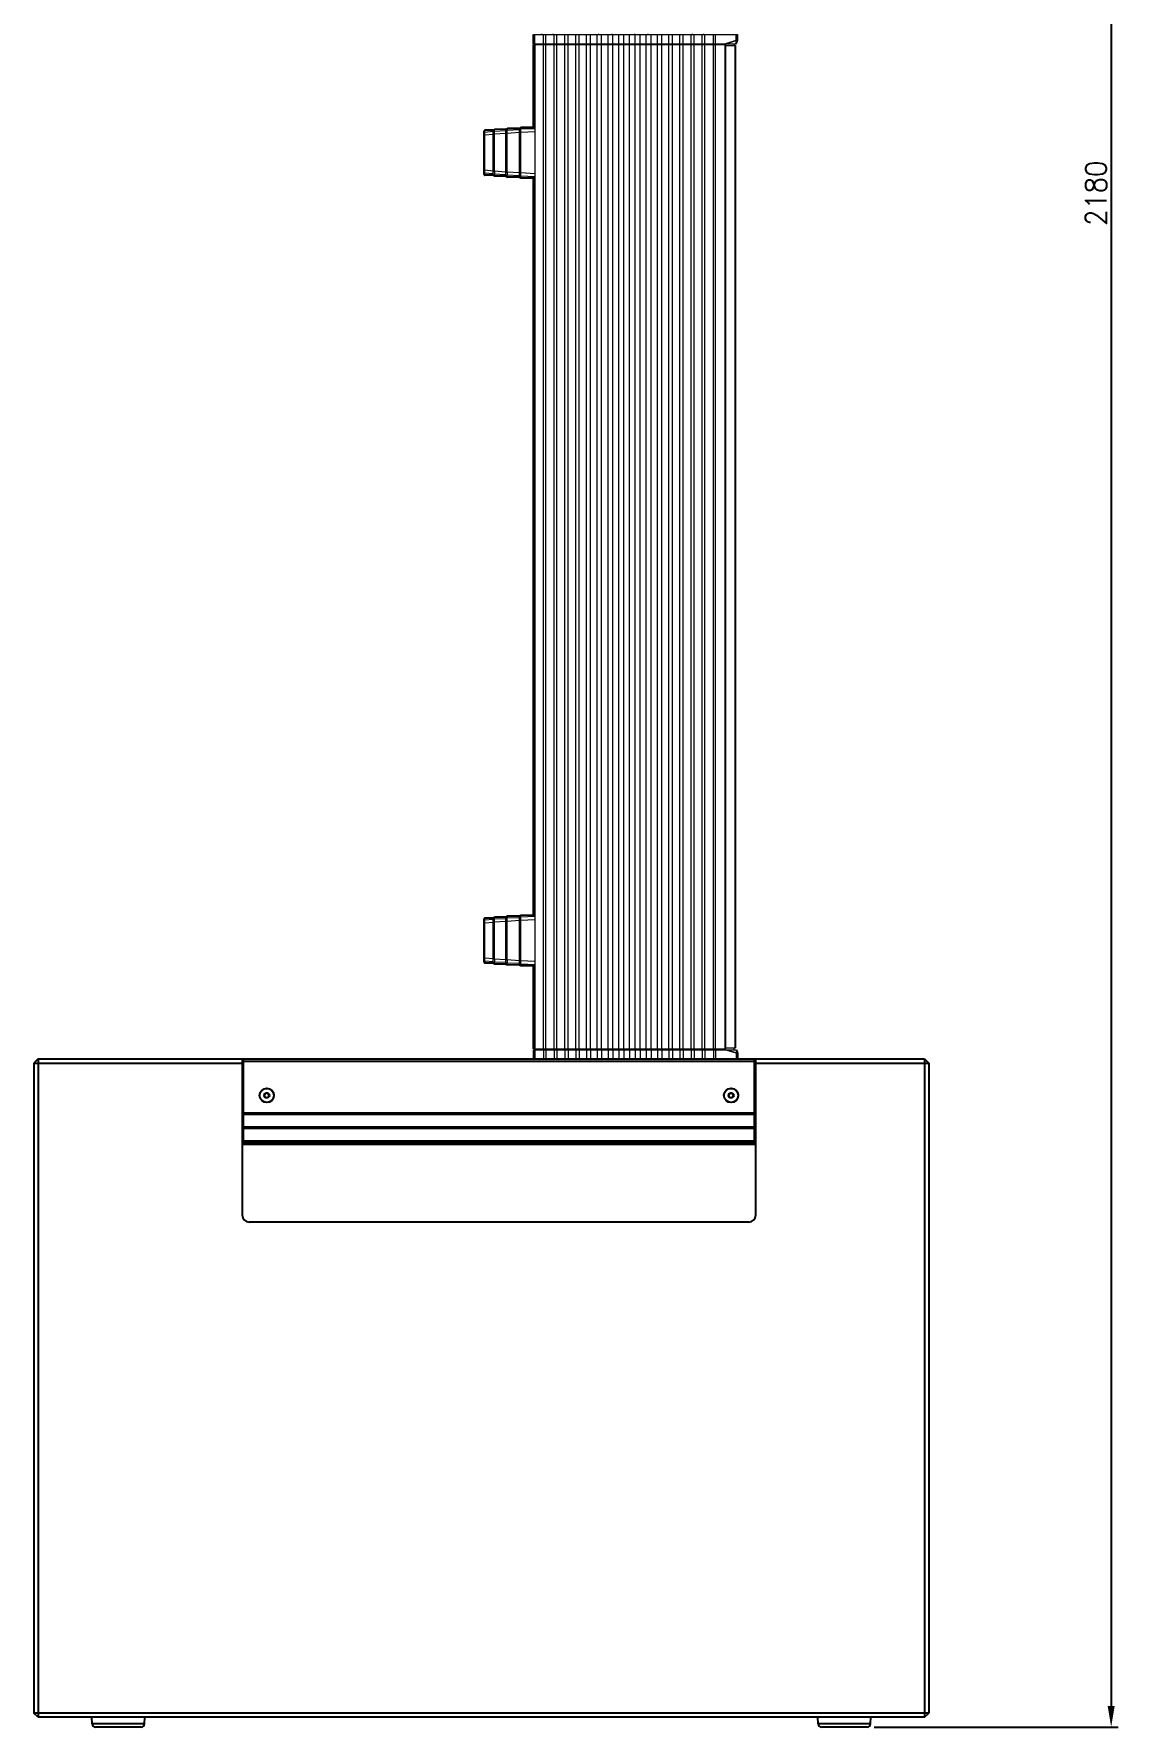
# Model space of a CAD drawing. Header units: millimetres. Extents: x 208114 to 212367, y 170574 to 176275.
# Drawn here: x 209425 to 210196, y 173259 to 174462 of the extents above; entities that cross this region are included whole.
import ezdxf

# ---------------------------------------------------------------- set-up
doc = ezdxf.new("R2010")
doc.units = ezdxf.units.MM
doc.header["$LTSCALE"] = 10
doc.header["$PDMODE"] = 3
doc.header["$PDSIZE"] = 10
doc.layers.add('3', color=3, linetype='Continuous')
doc.layers.add('标注', color=251, linetype='Continuous', lineweight=9)
doc.styles.add('ROMANS', font='romans.shx', dxfattribs={"width": 0.9, "bigfont": 'whgtxt.shx'})
doc.dimstyles.new('아름텍', dxfattribs={"dimscale": 5, "dimtxt": 3, "dimasz": 3, "dimexe": 1, "dimexo": 1, "dimtad": 1, "dimdec": 0, "dimdsep": 46, "dimtxsty": 'ROMANS', "dimcen": 0, "dimclrd": 254, "dimclre": 254, "dimclrt": 9, "dimadec": 0, "dimazin": 0, "dimtfac": 1, "dimtdec": 0, "dimtmove": 0, "dimatfit": 3, "dimfxl": 2, "dimarcsym": 0})

# ---------------------------------------------------------------- blocks, each defined once
blk = doc.blocks.new('*D5')
at = {"layer": '3', "color": 254, "lineweight": -2, "transparency": 16777216}
for p, q in [((209886.7, 175439.2), (210195.8, 175439.2)), ((210190.8, 175424.2), (210190.8, 173273.8)), ((210022.3, 173258.8), (210195.8, 173258.8))]:
    blk.add_line(p, q, dxfattribs=at)
at = {"layer": '3', "color": 254, "transparency": 16777216}
for points in [[(210188.3, 175424.2), (210193.3, 175424.2), (210190.8, 175439.2)], [(210188.3, 173273.8), (210193.3, 173273.8), (210190.8, 173258.8)]]:
    blk.add_solid(points, dxfattribs=at)
at = {"layer": 'Defpoints', "color": 0, "transparency": 16777216}
for p in [(209881.7, 175439.2), (210017.3, 173258.8), (210190.8, 173258.8)]:
    blk.add_point(p, dxfattribs=at)
at = {"layer": '3', "color": 9, "transparency": 16777216, "insert": (210180.1, 174349), "char_height": 15, "attachment_point": 5, "rotation": 90, "style": 'ROMANS'}
blk.add_mtext('2180', dxfattribs=at)

msp = doc.modelspace()

# ---------------------------------------------------------------- linework, layer by layer
for p, q in [((209780.2, 174455.3), (209780.2, 174461.8)), ((209925.2, 174457.8), (209925.2, 174461.8)), ((209780.2, 174395.8), (209780.2, 174454.8)), ((209923.7, 173741.5), (209923.7, 174454)), ((209924.4, 174455.3), (209925.2, 174457.8)), ((209745.2, 174362.3), (209745.2, 174393.3)), ((209751.5, 174393.8), (209745.6, 174393.8)), ((209751.5, 174393.8), (209752.5, 174394.4)), ((209760.7, 174394.5), (209752.5, 174394.4)), ((209752.5, 174394.4), (209752.5, 174394.4)), ((209760.7, 174394.5), (209761.7, 174395.1)), ((209761.7, 174395.1), (209761.7, 174395.1)), ((209770.3, 174395.1), (209761.7, 174395.1)), ((209771.2, 174395.7), (209770.3, 174395.1)), ((209781.2, 174395.8), (209771.2, 174395.7)), ((209751.5, 174361.8), (209745.6, 174361.8)), ((209751.5, 174361.8), (209752.5, 174361.1)), ((209760.7, 174361.1), (209752.5, 174361.1)), ((209752.5, 174361.1), (209752.5, 174361.1)), ((209760.7, 174361.1), (209761.7, 174360.5)), ((209770.3, 174360.4), (209761.7, 174360.5)), ((209761.7, 174360.5), (209761.7, 174360.5)), ((209771.2, 174359.8), (209770.3, 174360.4)), ((209781.2, 174359.8), (209771.2, 174359.8)), ((209780.2, 173835.8), (209780.2, 174359.8)), ((209745.2, 173802.3), (209745.2, 173833.3)), ((209751.5, 173833.8), (209745.6, 173833.8)), ((209751.5, 173833.8), (209752.5, 173834.4)), ((209760.7, 173834.5), (209752.5, 173834.4)), ((209752.5, 173834.4), (209752.5, 173834.4)), ((209761.7, 173835.1), (209760.7, 173834.5)), ((209760.7, 173834.5), (209761.7, 173835.1)), ((209770.3, 173835.1), (209761.7, 173835.1)), ((209761.7, 173835.1), (209761.7, 173835.1)), ((209771.2, 173835.7), (209770.3, 173835.1)), ((209781.2, 173835.8), (209771.2, 173835.7)), ((209751.5, 173801.8), (209745.6, 173801.8)), ((209751.5, 173801.8), (209752.5, 173801.1)), ((209760.7, 173801.1), (209752.5, 173801.1)), ((209752.5, 173801.1), (209752.5, 173801.1)), ((209760.7, 173801.1), (209761.7, 173800.5)), ((209770.3, 173800.4), (209761.7, 173800.5)), ((209761.7, 173800.5), (209761.7, 173800.5)), ((209771.2, 173799.8), (209770.3, 173800.4)), ((209781.2, 173799.8), (209771.2, 173799.8)), ((209780.2, 173740.8), (209780.2, 173799.8)), ((209780.2, 173740.3), (209780.2, 173733.8)), ((209924.4, 173740.3), (209925.2, 173737.8)), ((209925.2, 173737.8), (209925.2, 173733.8)), ((209428.2, 173733.8), (209425.2, 173730.8)), ((209425.2, 173730.8), (209574.2, 173730.8)), ((209425.2, 173730.8), (209425.2, 173268.8)), ((209428.2, 173733.8), (210058.2, 173733.8)), ((209428.2, 173733.8), (209428.2, 173265.8)), ((209573.2, 173733.8), (209573.2, 173622.8)), ((209573.2, 173726.8), (209574.2, 173726.8)), ((209574.2, 173672.8), (209574.2, 173733.8)), ((209937.2, 173731.8), (209574.2, 173731.8)), ((209937.2, 173672.8), (209937.2, 173733.8)), ((209937.2, 173730.8), (210061.2, 173730.8)), ((209937.2, 173726.8), (209938.2, 173726.8)), ((209938.2, 173622.8), (209938.2, 173733.8)), ((210058.2, 173733.8), (210061.2, 173730.8)), ((210058.2, 173733.8), (210058.2, 173265.8)), ((210061.2, 173730.8), (210061.2, 173268.8)), ((209589.8, 173709.3), (209588.9, 173707.8)), ((209588.9, 173707.8), (209589.8, 173706.3)), ((209591.5, 173709.3), (209589.8, 173709.3)), ((209589.8, 173706.3), (209591.5, 173706.3)), ((209592.4, 173707.8), (209591.5, 173709.3)), ((209591.5, 173706.3), (209592.4, 173707.8)), ((209919.8, 173709.3), (209918.9, 173707.8)), ((209918.9, 173707.8), (209919.8, 173706.3)), ((209921.5, 173709.3), (209919.8, 173709.3)), ((209919.8, 173706.3), (209921.5, 173706.3)), ((209922.4, 173707.8), (209921.5, 173709.3)), ((209921.5, 173706.3), (209922.4, 173707.8)), ((209937.2, 173695.2), (209574.2, 173695.2)), ((209937.2, 173694.2), (209574.2, 173694.2)), ((209937.2, 173685.2), (209574.2, 173685.2)), ((209937.2, 173684.2), (209574.2, 173684.2)), ((209937.2, 173675.2), (209574.2, 173675.2)), ((209937.2, 173673.8), (209574.2, 173673.8)), ((209937.2, 173672.8), (209574.2, 173672.8)), ((209933.2, 173617.8), (209578.2, 173617.8)), ((210061.2, 173268.8), (209425.2, 173268.8)), ((209428.2, 173265.8), (209425.2, 173268.8)), ((210058.2, 173265.8), (210061.2, 173268.8)), ((210058.2, 173265.8), (209428.2, 173265.8)), ((209466.6, 173261.2), (209466.3, 173265.8)), ((209503.8, 173261.2), (209466.6, 173261.2)), ((209501.3, 173258.8), (209469, 173258.8)), ((209503.8, 173261.2), (209504, 173265.8)), ((209982.6, 173261.2), (209982.3, 173265.8)), ((210019.8, 173261.2), (209982.6, 173261.2)), ((210017.3, 173258.8), (209985, 173258.8)), ((210019.8, 173261.2), (210020, 173265.8))]:
    msp.add_line(p, q)
for centre, radius in [((209590.7, 173707.8), 5.1), ((209920.7, 173707.8), 5.1), ((209590.7, 173707.8), 5), ((209590.7, 173707.8), 1.82), ((209920.7, 173707.8), 5), ((209920.7, 173707.8), 1.82)]:
    msp.add_circle(centre, radius)
for centre, radius, start, end in [((209745.7, 174393.3), 0.5, 90.3638, 180), ((209745.7, 174362.3), 0.5, 180, 269.6362), ((209745.7, 173833.3), 0.5, 90.3638, 180), ((209745.7, 173802.3), 0.5, 180, 269.6362), ((209578.2, 173688.8), 5, 143.3999, 180), ((209933.2, 173688.8), 5, 0, 36.6001), ((209578.2, 173622.8), 5, 180, 270), ((209933.2, 173622.8), 5, 270, 0), ((209469, 173261.3), 2.5, 183, 270), ((209501.3, 173261.3), 2.5, 270, 357), ((209985, 173261.3), 2.5, 183, 270), ((210017.3, 173261.3), 2.5, 270, 357)]:
    msp.add_arc(centre, radius, start, end)
msp.add_open_spline([(209745.2, 173830.2), (209745.2, 173830.3), (209745.4, 173830.3), (209745.5, 173830.3), (209745.6, 173830.3)], degree=3, knots=[0, 0, 0, 0, 0.313475, 1, 1, 1, 1])
at = {"layer": '标注', "color": 0, "lineweight": 5}
for p, q in [((209780.2, 174461.8), (209925.2, 174461.8)), ((209781.2, 174455.3), (209781.2, 174461.8)), ((209786.2, 174461.8), (209786.2, 174462.3)), ((209787.4, 174455.3), (209787.4, 174461.8)), ((209789, 174455.3), (209789, 174461.8)), ((209794.2, 174461.8), (209794.2, 174462.3)), ((209795, 174455.3), (209795, 174461.8)), ((209796.9, 174455.3), (209796.9, 174461.8)), ((209802.6, 174455.3), (209802.6, 174461.8)), ((209804.8, 174455.3), (209804.8, 174461.8)), ((209810.3, 174455.3), (209810.3, 174461.8)), ((209812.7, 174455.3), (209812.7, 174461.8)), ((209817.9, 174455.3), (209817.9, 174461.8)), ((209820.7, 174455.3), (209820.7, 174461.8)), ((209825.5, 174455.3), (209825.5, 174461.8)), ((209828.6, 174455.3), (209828.6, 174461.8)), ((209833.2, 174455.3), (209833.2, 174461.8)), ((209836.2, 174461.8), (209836.2, 174462.3)), ((209836.6, 174455.3), (209836.6, 174461.8)), ((209840.8, 174455.3), (209840.8, 174461.8)), ((209844.5, 174455.3), (209844.5, 174461.8)), ((209848.5, 174455.3), (209848.5, 174461.8)), ((209852.2, 174461.8), (209852.2, 174462.3)), ((209852.5, 174455.3), (209852.5, 174461.8)), ((209856.1, 174455.3), (209856.1, 174461.8)), ((209860.4, 174455.3), (209860.4, 174461.8)), ((209863.8, 174455.3), (209863.8, 174461.8)), ((209868.4, 174455.3), (209868.4, 174461.8)), ((209871.4, 174455.3), (209871.4, 174461.8)), ((209876.4, 174455.3), (209876.4, 174461.8)), ((209879.1, 174455.3), (209879.1, 174461.8)), ((209884.3, 174455.3), (209884.3, 174461.8)), ((209886.7, 174455.3), (209886.7, 174461.8)), ((209892.3, 174455.3), (209892.3, 174461.8)), ((209893.2, 174461.8), (209893.2, 174462.3)), ((209894.4, 174455.3), (209894.4, 174461.8)), ((209900.2, 174455.3), (209900.2, 174461.8)), ((209901.2, 174461.8), (209901.2, 174462.3)), ((209902, 174455.3), (209902, 174461.8)), ((209908.2, 174455.3), (209908.2, 174461.8)), ((209909.7, 174455.3), (209909.7, 174461.8)), ((209924.4, 174457.8), (209924.4, 174461.8)), ((209780.2, 174455.3), (209924.4, 174455.3)), ((209780.2, 174454.8), (209916.9, 174454.8)), ((209781.2, 174454.8), (209781.2, 173740.8)), ((209782.4, 174455.3), (209782.4, 174454.8)), ((209787.4, 173740.8), (209787.4, 174454.8)), ((209787.7, 174455.3), (209787.7, 174454.8)), ((209789, 173740.8), (209789, 174454.8)), ((209795, 173740.8), (209795, 174454.8)), ((209796.9, 173740.8), (209796.9, 174454.8)), ((209802.6, 173740.8), (209802.6, 174454.8)), ((209804.8, 173740.8), (209804.8, 174454.8)), ((209810.1, 174455.3), (209810.1, 174454.8)), ((209810.3, 173740.8), (209810.3, 174454.8)), ((209812.7, 174455.3), (209812.7, 174454.8)), ((209812.7, 173740.8), (209812.7, 174454.8)), ((209817.9, 174455.3), (209817.9, 174454.8)), ((209817.9, 173740.8), (209817.9, 174454.8)), ((209820.7, 174455.3), (209820.7, 174454.8)), ((209820.7, 173740.8), (209820.7, 174454.8)), ((209825.5, 173740.8), (209825.5, 174454.8)), ((209825.7, 174455.3), (209825.7, 174454.8)), ((209828.6, 173740.8), (209828.6, 174454.8)), ((209833.2, 173740.8), (209833.2, 174454.8)), ((209836.6, 173740.8), (209836.6, 174454.8)), ((209840.8, 173740.8), (209840.8, 174454.8)), ((209844.5, 173740.8), (209844.5, 174454.8)), ((209848.5, 173740.8), (209848.5, 174454.8)), ((209852.5, 173740.8), (209852.5, 174454.8)), ((209856.1, 173740.8), (209856.1, 174454.8)), ((209860.4, 173740.8), (209860.4, 174454.8)), ((209863.7, 174455.3), (209863.7, 174454.8)), ((209863.8, 173740.8), (209863.8, 174454.8)), ((209868.4, 173740.8), (209868.4, 174454.8)), ((209868.5, 174455.3), (209868.5, 174454.8)), ((209871.4, 173740.8), (209871.4, 174454.8)), ((209871.5, 174455.3), (209871.5, 174454.8)), ((209876.4, 173740.8), (209876.4, 174454.8)), ((209876.5, 174455.3), (209876.5, 174454.8)), ((209879.1, 173740.8), (209879.1, 174454.8)), ((209879.3, 174455.3), (209879.3, 174454.8)), ((209884.3, 173740.8), (209884.3, 174454.8)), ((209886.7, 173740.8), (209886.7, 174454.8)), ((209892.3, 173740.8), (209892.3, 174454.8)), ((209894.4, 173740.8), (209894.4, 174454.8)), ((209897, 174455.3), (209897, 174454.8)), ((209900.2, 173740.8), (209900.2, 174454.8)), ((209902, 173740.8), (209902, 174454.8)), ((209907.5, 174455.3), (209907.5, 174454.8)), ((209908.2, 173740.8), (209908.2, 174454.8)), ((209909.7, 173740.8), (209909.7, 174454.8)), ((209916.2, 174455.3), (209924.4, 174457.8)), ((209916.2, 174454.8), (209916.2, 173740.8)), ((209916.3, 174455.3), (209916.3, 174454.8)), ((209916.9, 174455.3), (209925.2, 174457.8)), ((209916.9, 173740.8), (209916.9, 174454.8)), ((209916.9, 174454), (209923.7, 174454)), ((209922.9, 174455.3), (209922.9, 174454)), ((209925.2, 174457.8), (209924.4, 174457.8)), ((209751.5, 174392.8), (209745.6, 174392.3)), ((209745.6, 174390.3), (209745.6, 174392.3)), ((209751.5, 174390.8), (209745.6, 174390.3)), ((209751.5, 174362.8), (209751.5, 174393.8)), ((209751.5, 174392.8), (209752.4, 174393)), ((209751.5, 174390.8), (209752.4, 174390.9)), ((209760.7, 174393.4), (209752.4, 174393)), ((209760.7, 174391.5), (209752.4, 174390.9)), ((209760.7, 174361.1), (209760.7, 174394.5)), ((209760.7, 174393.4), (209761.6, 174393.7)), ((209760.7, 174391.5), (209761.6, 174391.5)), ((209770.3, 174394.1), (209761.6, 174393.7)), ((209770.3, 174392.1), (209761.6, 174391.5)), ((209770.3, 174360.4), (209770.3, 174395.1)), ((209770.3, 174394.1), (209771.2, 174394.5)), ((209781.2, 174394.9), (209771.2, 174394.5)), ((209781.2, 174392.7), (209771.2, 174392.1)), ((209745.6, 174363.3), (209745.6, 174365.3)), ((209751.5, 174364.8), (209745.6, 174365.3)), ((209751.5, 174362.8), (209745.6, 174363.3)), ((209751.5, 174364.8), (209752.4, 174364.7)), ((209751.5, 174361.8), (209751.5, 174362.8)), ((209751.5, 174362.8), (209752.4, 174362.6)), ((209760.7, 174364.1), (209752.4, 174364.7)), ((209760.7, 174364.1), (209761.6, 174364.1)), ((209770.3, 174363.5), (209761.6, 174364.1)), ((209781.2, 174362.9), (209771.2, 174363.4)), ((209760.7, 174362.2), (209752.4, 174362.6)), ((209760.7, 174362.2), (209761.6, 174361.9)), ((209770.3, 174361.5), (209761.6, 174361.9)), ((209770.3, 174361.5), (209771.2, 174361.1)), ((209781.2, 174360.7), (209771.2, 174361.1)), ((209751.5, 173802.8), (209751.5, 173833.8)), ((209760.7, 173833.4), (209752.4, 173833)), ((209760.7, 173801.1), (209760.7, 173834.5)), ((209760.7, 173833.4), (209761.6, 173833.7)), ((209770.3, 173834.1), (209761.6, 173833.7)), ((209770.3, 173800.4), (209770.3, 173835.1)), ((209770.3, 173834.1), (209771.2, 173834.5)), ((209781.2, 173834.9), (209771.2, 173834.5)), ((209751.5, 173832.8), (209745.6, 173832.3)), ((209745.6, 173830.3), (209745.6, 173832.3)), ((209751.5, 173830.8), (209745.6, 173830.3)), ((209751.5, 173832.8), (209752.4, 173833)), ((209751.5, 173830.8), (209752.4, 173830.9)), ((209760.7, 173831.5), (209752.4, 173830.9)), ((209760.7, 173831.5), (209761.6, 173831.5)), ((209770.3, 173832.1), (209761.6, 173831.5)), ((209781.2, 173832.7), (209771.2, 173832.1)), ((209751.5, 173804.8), (209745.6, 173805.3)), ((209745.6, 173803.3), (209745.6, 173805.3)), ((209751.5, 173802.8), (209745.6, 173803.3)), ((209751.5, 173804.8), (209752.4, 173804.7)), ((209751.5, 173802.8), (209752.4, 173802.6)), ((209751.5, 173801.8), (209751.5, 173802.8)), ((209760.7, 173804.1), (209752.4, 173804.7)), ((209760.7, 173802.2), (209752.4, 173802.6)), ((209760.7, 173804.1), (209761.6, 173804.1)), ((209760.7, 173802.2), (209761.6, 173801.9)), ((209770.3, 173803.5), (209761.6, 173804.1)), ((209770.3, 173801.5), (209761.6, 173801.9)), ((209770.3, 173801.5), (209771.2, 173801.1)), ((209781.2, 173802.9), (209771.2, 173803.4)), ((209781.2, 173800.7), (209771.2, 173801.1)), ((209780.2, 173740.8), (209916.9, 173740.8)), ((209780.2, 173740.3), (209924.4, 173740.3)), ((209781.2, 173740.3), (209781.2, 173733.8)), ((209782.4, 173740.8), (209782.4, 173740.3)), ((209787.4, 173740.3), (209787.4, 173733.8)), ((209787.7, 173740.8), (209787.7, 173740.3)), ((209789, 173740.3), (209789, 173733.8)), ((209795, 173740.3), (209795, 173733.8)), ((209796.9, 173740.3), (209796.9, 173733.8)), ((209802.6, 173740.3), (209802.6, 173733.8)), ((209804.8, 173740.3), (209804.8, 173733.8)), ((209810.1, 173740.8), (209810.1, 173740.3)), ((209810.3, 173740.3), (209810.3, 173733.8)), ((209812.7, 173740.8), (209812.7, 173740.3)), ((209812.7, 173740.3), (209812.7, 173733.8)), ((209817.9, 173740.8), (209817.9, 173740.3)), ((209817.9, 173740.3), (209817.9, 173733.8)), ((209820.7, 173740.8), (209820.7, 173740.3)), ((209820.7, 173740.3), (209820.7, 173733.8)), ((209825.5, 173740.3), (209825.5, 173733.8)), ((209825.7, 173740.8), (209825.7, 173740.3)), ((209828.6, 173740.3), (209828.6, 173733.8)), ((209833.2, 173740.3), (209833.2, 173733.8)), ((209836.6, 173740.3), (209836.6, 173733.8)), ((209840.8, 173740.3), (209840.8, 173733.8)), ((209844.5, 173740.3), (209844.5, 173733.8)), ((209848.5, 173740.3), (209848.5, 173733.8)), ((209852.5, 173740.3), (209852.5, 173733.8)), ((209856.1, 173740.3), (209856.1, 173733.8)), ((209860.4, 173740.3), (209860.4, 173733.8)), ((209863.7, 173740.8), (209863.7, 173740.3)), ((209863.8, 173740.3), (209863.8, 173733.8)), ((209868.4, 173740.3), (209868.4, 173733.8)), ((209868.5, 173740.8), (209868.5, 173740.3)), ((209871.4, 173740.3), (209871.4, 173733.8)), ((209871.5, 173740.8), (209871.5, 173740.3)), ((209876.4, 173740.3), (209876.4, 173733.8)), ((209876.5, 173740.8), (209876.5, 173740.3)), ((209879.1, 173740.3), (209879.1, 173733.8)), ((209879.3, 173740.8), (209879.3, 173740.3)), ((209884.3, 173740.3), (209884.3, 173733.8)), ((209886.7, 173740.3), (209886.7, 173733.8)), ((209892.3, 173740.3), (209892.3, 173733.8)), ((209894.4, 173740.3), (209894.4, 173733.8)), ((209897, 173740.8), (209897, 173740.3)), ((209900.2, 173740.3), (209900.2, 173733.8)), ((209902, 173740.3), (209902, 173733.8)), ((209907.5, 173740.8), (209907.5, 173740.3)), ((209908.2, 173740.3), (209908.2, 173733.8)), ((209909.7, 173740.3), (209909.7, 173733.8)), ((209924.4, 173737.8), (209916.2, 173740.3)), ((209916.3, 173740.3), (209916.3, 173740.8)), ((209916.9, 173741.5), (209923.7, 173741.5)), ((209925.2, 173737.8), (209916.9, 173740.3)), ((209922.9, 173740.3), (209922.9, 173741.5)), ((209924.4, 173737.8), (209925.2, 173737.8)), ((209924.4, 173737.8), (209924.4, 173733.8))]:
    msp.add_line(p, q, dxfattribs=at)
for centre, radius, start, end in [((209825.3, 174464.8), 3, 277.25, 303.3906), ((209863, 174464.8), 3, 236.6094, 270), ((207463.1, 174377.8), 2282.6, 359.6854, 0.3146), ((209881.2, 174391.9), 128.8, 179.5173, 180.4584), ((207049.5, 174377.8), 2703, 359.7228, 0.2773), ((206404.4, 174377.8), 3357.2, 359.7658, 0.2341), ((205175.9, 174377.8), 4595.3, 359.8211, 0.1789), ((209881, 174363.7), 128.5, 179.5406, 180.4849), ((209873.6, 174362.8), 112, 179.3723, 180.4999), ((207463.1, 173817.8), 2282.6, 359.6854, 0.3146), ((209881.2, 173831.9), 128.8, 179.5173, 180.4584), ((207049.5, 173817.8), 2703, 359.7228, 0.2773), ((206404.4, 173817.8), 3357.2, 359.7658, 0.2341), ((205175.9, 173817.8), 4595.3, 359.8211, 0.1789), ((209881, 173803.7), 128.5, 179.5406, 180.4849), ((209873.6, 173802.8), 112, 179.3723, 180.4999)]:
    msp.add_arc(centre, radius, start, end, dxfattribs=at)
for points in [[(209913.4, 174455.3), (209913.7, 174455.3), (209914.1, 174455.1), (209914.2, 174454.8)], [(209771.2, 174392.1), (209770.9, 174392.1), (209770.6, 174392.1), (209770.3, 174392.1)], [(209771.2, 174363.4), (209770.9, 174363.4), (209770.6, 174363.5), (209770.3, 174363.5)], [(209771.2, 173832.1), (209770.9, 173832.1), (209770.6, 173832.1), (209770.3, 173832.1)], [(209771.2, 173803.4), (209770.9, 173803.4), (209770.6, 173803.5), (209770.3, 173803.5)], [(209914.2, 173740.8), (209914.1, 173740.5), (209913.7, 173740.3), (209913.4, 173740.3)]]:
    msp.add_open_spline(points, degree=3, dxfattribs=at)
for points, knots in [([(209745.2, 174392.2), (209745.2, 174392.2), (209745.4, 174392.3), (209745.5, 174392.3), (209745.6, 174392.3)], [0, 0, 0, 0, 0.325483, 1, 1, 1, 1]), ([(209745.2, 174390.2), (209745.2, 174390.3), (209745.4, 174390.3), (209745.5, 174390.3), (209745.6, 174390.3)], [0, 0, 0, 0, 0.313475, 1, 1, 1, 1]), ([(209745.6, 174392.3), (209745.6, 174392.5), (209745.6, 174392.9), (209745.6, 174393.3), (209745.6, 174393.6), (209745.6, 174393.7), (209745.6, 174393.8), (209745.6, 174393.8)], [0, 0, 0, 0, 0.398528, 0.718288, 0.925705, 0.979982, 1, 1, 1, 1]), ([(209752.4, 174393), (209752.4, 174393.2), (209752.5, 174393.5), (209752.4, 174394), (209752.5, 174394.2), (209752.5, 174394.4), (209752.5, 174394.4)], [0, 0, 0, 0, 0.400573, 0.716675, 0.922057, 1, 1, 1, 1]), ([(209761.6, 174393.7), (209761.6, 174393.9), (209761.6, 174394.2), (209761.6, 174394.7), (209761.7, 174394.9), (209761.6, 174395.1), (209761.7, 174395.1)], [0, 0, 0, 0, 0.407207, 0.722133, 0.924079, 1, 1, 1, 1]), ([(209761.6, 174391.5), (209761.6, 174391.7), (209761.6, 174392.4), (209761.6, 174393.2), (209761.6, 174393.7)], [0, 0, 0, 0, 0.261463, 1, 1, 1, 1]), ([(209771.2, 174394.5), (209771.2, 174394.7), (209771.2, 174395), (209771.2, 174395.4), (209771.2, 174395.6), (209771.2, 174395.7), (209771.2, 174395.7)], [0, 0, 0, 0, 0.413121, 0.727483, 0.926523, 1, 1, 1, 1]), ([(209771.2, 174392.1), (209771.2, 174392.4), (209771.2, 174393.1), (209771.2, 174393.9), (209771.2, 174394.5)], [0, 0, 0, 0, 0.267474, 1, 1, 1, 1]), ([(209745.2, 174365.4), (209745.2, 174365.3), (209745.4, 174365.3), (209745.5, 174365.3), (209745.6, 174365.3)], [0, 0, 0, 0, 0.313467, 1, 1, 1, 1]), ([(209745.2, 174363.4), (209745.2, 174363.4), (209745.4, 174363.3), (209745.5, 174363.3), (209745.6, 174363.3)], [0, 0, 0, 0, 0.325312, 1, 1, 1, 1]), ([(209745.6, 174361.8), (209745.6, 174361.8), (209745.6, 174361.8), (209745.6, 174362), (209745.6, 174362.3), (209745.6, 174362.7), (209745.6, 174363.1), (209745.6, 174363.3)], [0, 0, 0, 0, 0.02002, 0.074334, 0.281859, 0.601599, 1, 1, 1, 1]), ([(209771.2, 174361.1), (209771.2, 174361.3), (209771.2, 174362.1), (209771.2, 174362.8), (209771.2, 174363.4)], [0, 0, 0, 0, 0.226983, 1, 1, 1, 1]), ([(209752.5, 174361.1), (209752.5, 174361.2), (209752.5, 174361.3), (209752.4, 174361.6), (209752.5, 174362.1), (209752.4, 174362.4), (209752.4, 174362.6)], [0, 0, 0, 0, 0.077961, 0.283312, 0.599384, 1, 1, 1, 1]), ([(209761.7, 174360.5), (209761.6, 174360.5), (209761.7, 174360.7), (209761.6, 174360.9), (209761.6, 174361.4), (209761.6, 174361.7), (209761.6, 174361.9)], [0, 0, 0, 0, 0.075901, 0.277844, 0.592779, 1, 1, 1, 1]), ([(209771.2, 174359.8), (209771.2, 174359.9), (209771.2, 174360), (209771.2, 174360.2), (209771.2, 174360.6), (209771.2, 174360.9), (209771.2, 174361.1)], [0, 0, 0, 0, 0.073754, 0.272874, 0.587131, 1, 1, 1, 1]), ([(209745.6, 173832.3), (209745.6, 173832.5), (209745.6, 173832.9), (209745.6, 173833.3), (209745.6, 173833.6), (209745.6, 173833.7), (209745.6, 173833.8), (209745.6, 173833.8)], [0, 0, 0, 0, 0.398528, 0.718288, 0.925705, 0.979982, 1, 1, 1, 1]), ([(209752.4, 173833), (209752.4, 173833.2), (209752.5, 173833.5), (209752.4, 173834), (209752.5, 173834.2), (209752.5, 173834.4), (209752.5, 173834.4)], [0, 0, 0, 0, 0.400573, 0.716675, 0.922057, 1, 1, 1, 1]), ([(209761.6, 173833.7), (209761.6, 173833.9), (209761.6, 173834.2), (209761.6, 173834.7), (209761.7, 173834.9), (209761.6, 173835.1), (209761.7, 173835.1)], [0, 0, 0, 0, 0.407207, 0.722133, 0.924079, 1, 1, 1, 1]), ([(209761.6, 173831.5), (209761.6, 173831.7), (209761.6, 173832.4), (209761.6, 173833.2), (209761.6, 173833.7)], [0, 0, 0, 0, 0.261463, 1, 1, 1, 1]), ([(209771.2, 173834.5), (209771.2, 173834.7), (209771.2, 173835), (209771.2, 173835.4), (209771.2, 173835.6), (209771.2, 173835.7), (209771.2, 173835.7)], [0, 0, 0, 0, 0.413121, 0.727483, 0.926523, 1, 1, 1, 1]), ([(209771.2, 173832.1), (209771.2, 173832.4), (209771.2, 173833.1), (209771.2, 173833.9), (209771.2, 173834.5)], [0, 0, 0, 0, 0.267474, 1, 1, 1, 1]), ([(209745.2, 173832.2), (209745.2, 173832.2), (209745.4, 173832.3), (209745.5, 173832.3), (209745.6, 173832.3)], [0, 0, 0, 0, 0.325483, 1, 1, 1, 1]), ([(209745.2, 173805.4), (209745.2, 173805.3), (209745.4, 173805.3), (209745.5, 173805.3), (209745.6, 173805.3)], [0, 0, 0, 0, 0.313467, 1, 1, 1, 1]), ([(209745.2, 173803.4), (209745.2, 173803.4), (209745.4, 173803.3), (209745.5, 173803.3), (209745.6, 173803.3)], [0, 0, 0, 0, 0.325312, 1, 1, 1, 1]), ([(209745.6, 173801.8), (209745.6, 173801.8), (209745.6, 173801.8), (209745.6, 173802), (209745.6, 173802.3), (209745.6, 173802.7), (209745.6, 173803.1), (209745.6, 173803.3)], [0, 0, 0, 0, 0.02002, 0.074334, 0.281859, 0.601599, 1, 1, 1, 1]), ([(209752.5, 173801.1), (209752.5, 173801.2), (209752.5, 173801.3), (209752.4, 173801.6), (209752.5, 173802.1), (209752.4, 173802.4), (209752.4, 173802.6)], [0, 0, 0, 0, 0.077961, 0.283312, 0.599384, 1, 1, 1, 1]), ([(209761.7, 173800.5), (209761.6, 173800.5), (209761.7, 173800.7), (209761.6, 173800.9), (209761.6, 173801.4), (209761.6, 173801.7), (209761.6, 173801.9)], [0, 0, 0, 0, 0.075901, 0.277844, 0.592779, 1, 1, 1, 1]), ([(209771.2, 173801.1), (209771.2, 173801.3), (209771.2, 173802.1), (209771.2, 173802.8), (209771.2, 173803.4)], [0, 0, 0, 0, 0.226983, 1, 1, 1, 1]), ([(209771.2, 173799.8), (209771.2, 173799.9), (209771.2, 173800), (209771.2, 173800.2), (209771.2, 173800.6), (209771.2, 173800.9), (209771.2, 173801.1)], [0, 0, 0, 0, 0.073754, 0.272874, 0.587131, 1, 1, 1, 1])]:
    msp.add_open_spline(points, degree=3, knots=knots, dxfattribs=at)

# ---------------------------------------------------------------- dimensions: what is measured, and where the dimension line sits
at = {"layer": '3'}
dim = msp.add_linear_dim(base=(210190.8, 173258.8), p1=(209881.7, 175439.2), p2=(210017.3, 173258.8), angle=90, dimstyle='아름텍', override={"dimtofl": 0}, dxfattribs=at)
dim.commit()
dim.dimension.update_dxf_attribs({"geometry": '*D5', "text_midpoint": (210180.1, 174349)})

doc.saveas('drawing.dxf')
